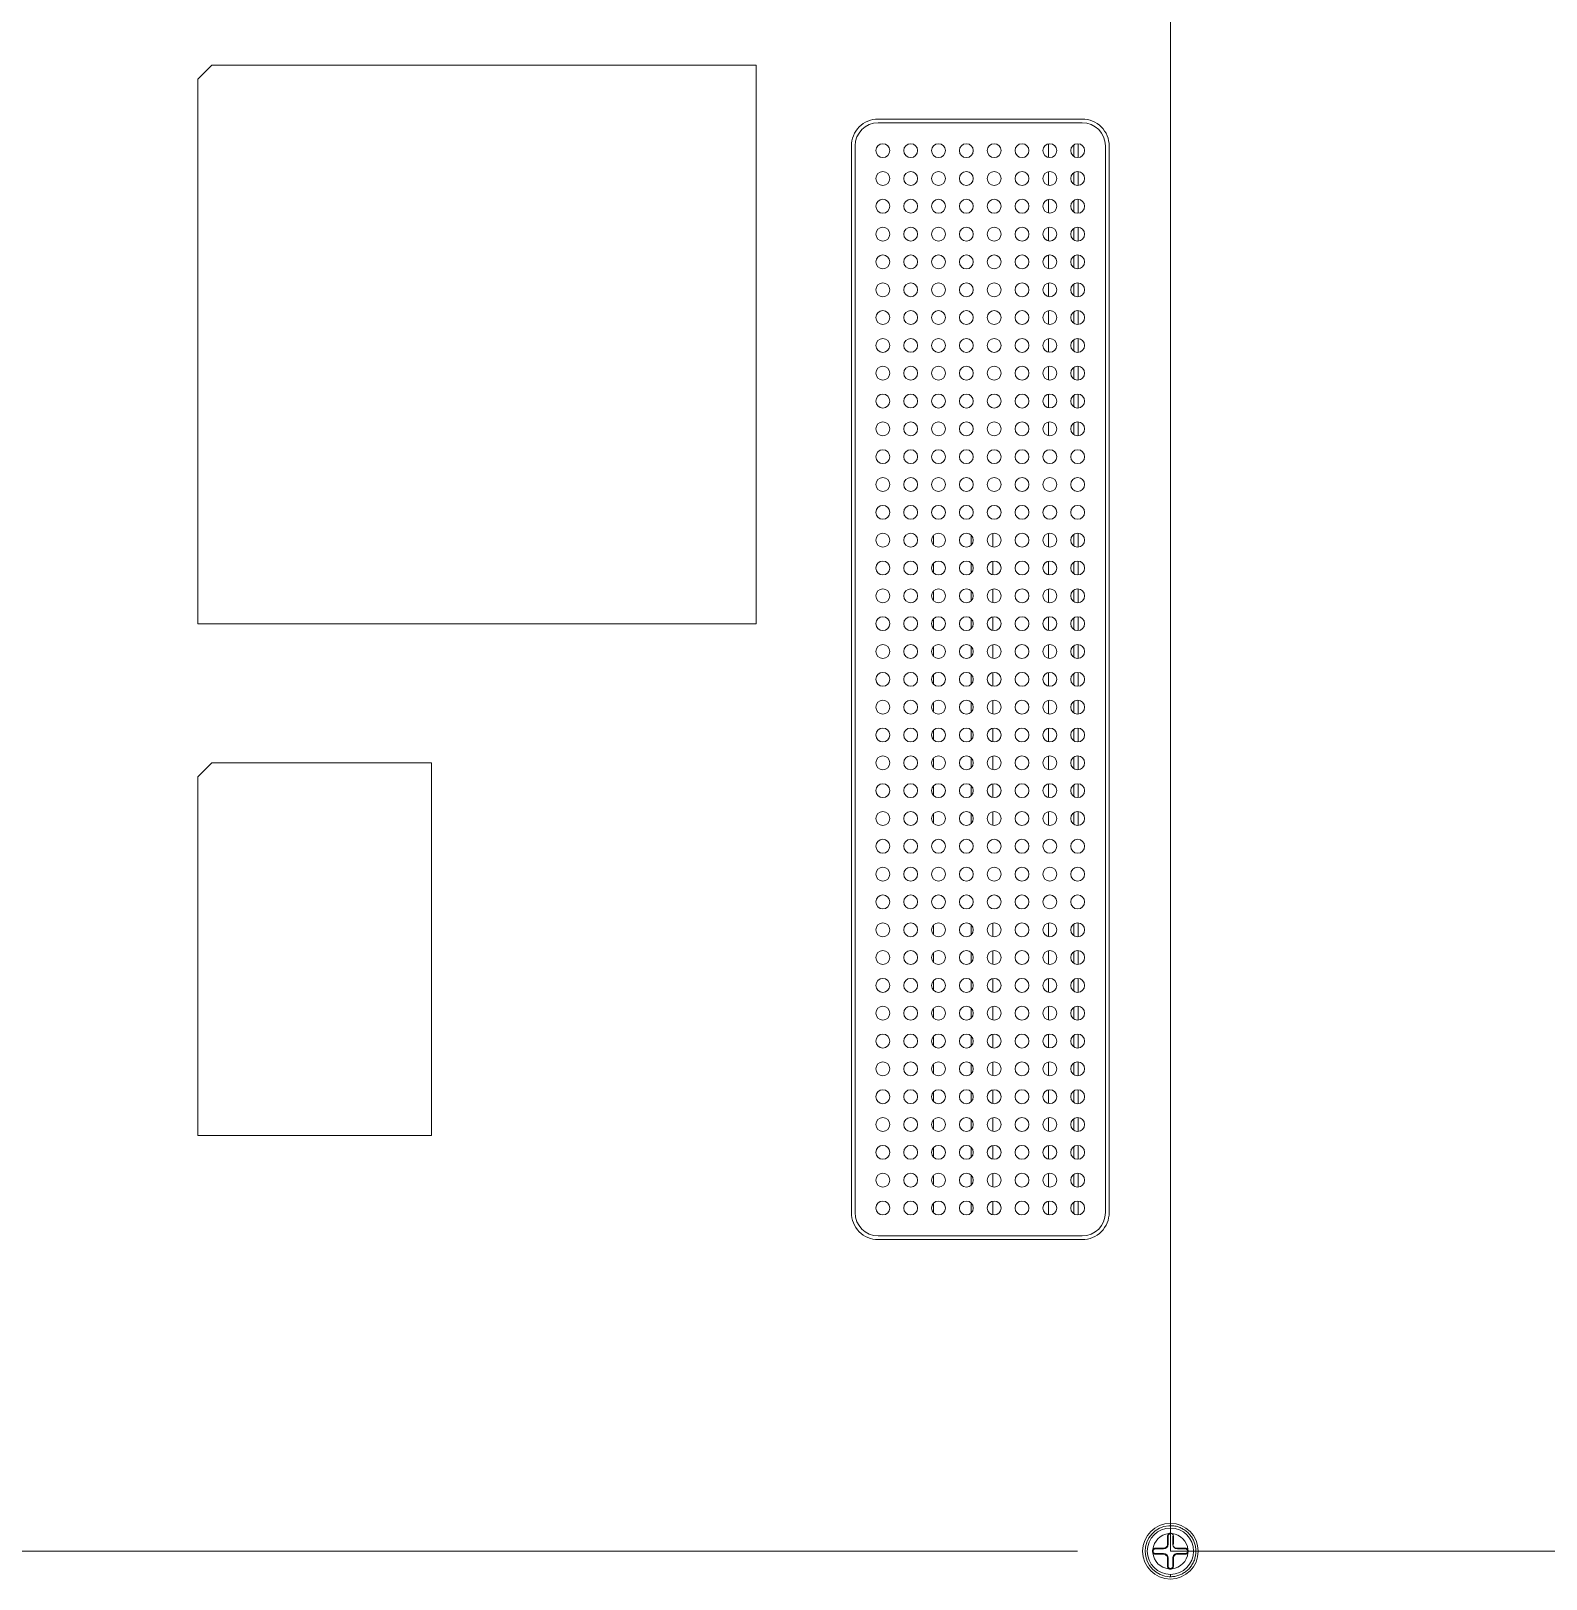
# Model space of a CAD drawing. Extents: x -382 to 1420, y -377 to 265.
# Drawn here: x -221.42 to -208.56, y -17.43 to -4.29 of the extents above; entities that cross this region are included whole.
import ezdxf

# ---------------------------------------------------------------- set-up
doc = ezdxf.new("R2010")
doc.units = 0
doc.header["$MEASUREMENT"] = 0
doc.layers.add('PDF_レイヤー 1', color=7, linetype='CONTINUOUS')

msp = doc.modelspace()

# ---------------------------------------------------------------- linework, layer by layer
at = {"layer": 'PDF_レイヤー 1', "lineweight": 0}
for points in [[(-188.1271, -1.44499), (-188.12543, -17.19165), (-211.74667, -17.19165)], [(-211.74666, -17.19167), (-211.74666, -1.44502), (-188.12709, -1.44502)], [(-215.26215, -4.57863), (-219.88368, -4.57863), (-220.00187, -4.69667)], [(-215.26211, -4.57863), (-215.26211, -9.31835)], [(-220.00181, -9.31833), (-220.00181, -4.69666)], [(-212.78091, -5.35913), (-212.78091, -5.24678)], [(-212.565, -5.35261), (-212.565, -5.25346)], [(-212.53096, -5.24467), (-212.53096, -5.36118)], [(-212.78091, -5.59531), (-212.78091, -5.48296)], [(-212.565, -5.5888), (-212.565, -5.48964)], [(-212.53096, -5.48085), (-212.53096, -5.59737)], [(-212.78091, -5.83157), (-212.78091, -5.71922)], [(-212.565, -5.82499), (-212.565, -5.72583)], [(-212.53096, -5.71711), (-212.53096, -5.83349)], [(-212.78091, -6.06776), (-212.78091, -5.95541)], [(-212.565, -6.06118), (-212.565, -5.96202)], [(-212.53096, -5.95328), (-212.53096, -6.06966)], [(-212.78091, -6.30393), (-212.78091, -6.19158)], [(-212.565, -6.29743), (-212.565, -6.19828)], [(-212.53096, -6.18947), (-212.53096, -6.30599)], [(-212.78091, -6.54012), (-212.78091, -6.42777)], [(-212.565, -6.53361), (-212.565, -6.43445)], [(-212.53096, -6.42566), (-212.53096, -6.54218)], [(-212.78091, -6.77631), (-212.78091, -6.66396)], [(-212.565, -6.76979), (-212.565, -6.67064)], [(-212.53096, -6.66185), (-212.53096, -6.77836)], [(-212.78091, -7.01256), (-212.78091, -6.90021)], [(-212.565, -7.00598), (-212.565, -6.90682)], [(-212.53096, -6.8981), (-212.53096, -7.01448)], [(-212.78091, -7.24875), (-212.78091, -7.1364)], [(-212.565, -7.24217), (-212.565, -7.14301)], [(-212.53096, -7.13428), (-212.53096, -7.25065)], [(-212.78091, -7.48492), (-212.78091, -7.37257)], [(-212.565, -7.47843), (-212.565, -7.37927)], [(-212.53096, -7.37046), (-212.53096, -7.48698)], [(-212.78091, -7.72111), (-212.78091, -7.60876)], [(-212.565, -7.71461), (-212.565, -7.61545)], [(-212.53096, -7.60665), (-212.53096, -7.72317)], [(-213.75792, -8.57201), (-213.75792, -8.64756)], [(-213.43894, -8.65053), (-213.43894, -8.56887)], [(-213.25518, -8.55465), (-213.25518, -8.66547)], [(-212.78091, -8.66593), (-212.78091, -8.55358)], [(-212.565, -8.65942), (-212.565, -8.56026)], [(-212.53096, -8.55146), (-212.53096, -8.66797)], [(-213.25518, -8.7903), (-213.25518, -8.90167)], [(-212.78091, -8.9021), (-212.78091, -8.78975)], [(-212.565, -8.89561), (-212.565, -8.79645)], [(-212.53096, -8.78764), (-212.53096, -8.90416)], [(-213.75792, -8.8082), (-213.75792, -8.88375)], [(-213.43894, -8.88672), (-213.43894, -8.8052)], [(-213.75792, -9.04438), (-213.75792, -9.11993)], [(-213.43894, -9.1229), (-213.43894, -9.04138)], [(-213.25518, -9.02647), (-213.25518, -9.13785)], [(-212.78091, -9.13836), (-212.78091, -9.02601)], [(-212.565, -9.13178), (-212.565, -9.03262)], [(-212.53096, -9.02383), (-212.53096, -9.14035)], [(-215.26211, -9.31833), (-220.00183, -9.31833)], [(-213.75792, -9.28056), (-213.75792, -9.35611)], [(-213.43894, -9.35916), (-213.43894, -9.2775)], [(-213.25518, -9.26266), (-213.25518, -9.37403)], [(-212.78091, -9.37455), (-212.78091, -9.2622)], [(-212.565, -9.36804), (-212.565, -9.26888)], [(-212.53096, -9.26009), (-212.53096, -9.37647)], [(-213.75792, -9.51681), (-213.75792, -9.59236)], [(-213.43894, -9.59533), (-213.43894, -9.51368)], [(-213.25518, -9.49884), (-213.25518, -9.61022)], [(-212.78091, -9.61074), (-212.78091, -9.49838)], [(-212.565, -9.60422), (-212.565, -9.50506)], [(-212.53096, -9.49627), (-212.53096, -9.61265)], [(-213.75792, -9.753), (-213.75792, -9.82855)], [(-213.43894, -9.83152), (-213.43894, -9.74986)], [(-213.25518, -9.73503), (-213.25518, -9.84641)], [(-212.78091, -9.84692), (-212.78091, -9.73457)], [(-212.565, -9.84041), (-212.565, -9.74125)], [(-212.53096, -9.73245), (-212.53096, -9.84896)], [(-213.43894, -10.06771), (-213.43894, -9.98605)], [(-213.25518, -9.97129), (-213.25518, -10.08267)], [(-212.78091, -10.08317), (-212.78091, -9.97068)], [(-212.565, -10.07667), (-212.565, -9.97737)], [(-212.53096, -9.9687), (-212.53096, -10.08508)], [(-213.75792, -9.98919), (-213.75792, -10.06474)], [(-213.75792, -10.22543), (-213.75792, -10.30098)], [(-213.43894, -10.30397), (-213.43894, -10.22231)], [(-213.25518, -10.20741), (-213.25518, -10.31892)], [(-212.78091, -10.31928), (-212.78091, -10.20693)], [(-212.565, -10.31278), (-212.565, -10.21363)], [(-212.53096, -10.20482), (-212.53096, -10.32134)], [(-218.01774, -10.49939), (-219.88368, -10.49939), (-220.00187, -10.61744)], [(-218.01781, -10.49939), (-218.01781, -13.66439), (-220.0018, -13.66439)], [(-213.75792, -10.46155), (-213.75792, -10.5371)], [(-213.43894, -10.54008), (-213.43894, -10.45856)], [(-213.25518, -10.44365), (-213.25518, -10.55503)], [(-212.78091, -10.55554), (-212.78091, -10.44319)], [(-212.565, -10.54903), (-212.565, -10.44987)], [(-212.53096, -10.44108), (-212.53096, -10.5576)], [(-220.00181, -13.66439), (-220.00181, -10.61744)], [(-213.75792, -10.69781), (-213.75792, -10.77336)], [(-213.43894, -10.77633), (-213.43894, -10.69467)], [(-213.25518, -10.67991), (-213.25518, -10.79128)], [(-212.78091, -10.7918), (-212.78091, -10.67931)], [(-212.565, -10.78515), (-212.565, -10.68599)], [(-212.53096, -10.6772), (-212.53096, -10.79371)], [(-213.75792, -10.93392), (-213.75792, -11.00947)], [(-213.43894, -11.01258), (-213.43894, -10.93092)], [(-213.25518, -10.91602), (-213.25518, -11.02754)], [(-212.78091, -11.02792), (-212.78091, -10.91556)], [(-212.565, -11.0214), (-212.565, -10.92224)], [(-212.53096, -10.91344), (-212.53096, -11.02996)], [(-213.75792, -11.8788), (-213.75792, -11.95435)], [(-213.43894, -11.95732), (-213.43894, -11.87566)], [(-213.25518, -11.8609), (-213.25518, -11.97228)], [(-212.78091, -11.97279), (-212.78091, -11.8603)], [(-212.565, -11.96614), (-212.565, -11.86698)], [(-212.53096, -11.85833), (-212.53096, -11.97471)], [(-213.75792, -12.11506), (-213.75792, -12.19047)], [(-213.43894, -12.19358), (-213.43894, -12.11192)], [(-213.25518, -12.09702), (-213.25518, -12.20853)], [(-212.78091, -12.20891), (-212.78091, -12.09656)], [(-212.565, -12.20239), (-212.565, -12.10324)], [(-212.53096, -12.09445), (-212.53096, -12.21096)], [(-213.75792, -12.35117), (-213.75792, -12.42672)], [(-213.43894, -12.42969), (-213.43894, -12.34803)], [(-213.25518, -12.33327), (-213.25518, -12.44465)], [(-212.78091, -12.44515), (-212.78091, -12.33266)], [(-212.565, -12.43865), (-212.565, -12.33935)], [(-212.53096, -12.33069), (-212.53096, -12.44707)], [(-213.75792, -12.58743), (-213.75792, -12.66298)], [(-213.43894, -12.66595), (-213.43894, -12.58429)], [(-213.25518, -12.56939), (-213.25518, -12.68091)], [(-212.78091, -12.68127), (-212.78091, -12.56892)], [(-212.565, -12.67477), (-212.565, -12.57561)], [(-212.53096, -12.56681), (-212.53096, -12.68332)], [(-213.75792, -12.82355), (-213.75792, -12.8991)], [(-213.43894, -12.90207), (-213.43894, -12.82055)], [(-213.25518, -12.80563), (-213.25518, -12.91701)], [(-212.78091, -12.91753), (-212.78091, -12.80517)], [(-212.565, -12.91101), (-212.565, -12.81185)], [(-212.53096, -12.80306), (-212.53096, -12.91958)], [(-213.75792, -13.05979), (-213.75792, -13.13534)], [(-213.43894, -13.13833), (-213.43894, -13.05667)], [(-213.25518, -13.04189), (-213.25518, -13.15327)], [(-212.78091, -13.15378), (-212.78091, -13.04129)], [(-212.565, -13.14713), (-212.565, -13.04797)], [(-212.53096, -13.03932), (-212.53096, -13.1557)], [(-213.75792, -13.29605), (-213.75792, -13.37146)], [(-213.43894, -13.37457), (-213.43894, -13.29291)], [(-213.25518, -13.27801), (-213.25518, -13.38953)], [(-212.78091, -13.3899), (-212.78091, -13.27755)], [(-212.565, -13.38339), (-212.565, -13.28423)], [(-212.53096, -13.27544), (-212.53096, -13.39196)], [(-213.75792, -13.53217), (-213.75792, -13.60771)], [(-213.43894, -13.61069), (-213.43894, -13.52903)], [(-213.25518, -13.51426), (-213.25518, -13.62564)], [(-212.78091, -13.62616), (-212.78091, -13.51367)], [(-212.565, -13.61964), (-212.565, -13.52035)], [(-212.53096, -13.51168), (-212.53096, -13.6282)], [(-213.75792, -13.76842), (-213.75792, -13.84397)], [(-213.43894, -13.84694), (-213.43894, -13.76528)], [(-213.25518, -13.75038), (-213.25518, -13.8619)], [(-212.78091, -13.86226), (-212.78091, -13.74991)], [(-212.565, -13.85576), (-212.565, -13.7566)], [(-212.53096, -13.7478), (-212.53096, -13.86432)], [(-213.75792, -14.00454), (-213.75792, -14.08009)], [(-213.43894, -14.08306), (-213.43894, -14.00154)], [(-213.25518, -13.98664), (-213.25518, -14.09802)], [(-212.78091, -14.09852), (-212.78091, -13.98617)], [(-212.565, -14.092), (-212.565, -13.99285)], [(-212.53096, -13.98406), (-212.53096, -14.10057)], [(-213.75792, -14.24078), (-213.75792, -14.31633)], [(-213.43894, -14.31932), (-213.43894, -14.23766)], [(-213.25518, -14.22288), (-213.25518, -14.33426)], [(-212.78091, -14.33477), (-212.78091, -14.22228)], [(-212.565, -14.32812), (-212.565, -14.22896)], [(-212.53096, -14.22031), (-212.53096, -14.33669)], [(-211.76632, -17.06375), (-211.77188, -17.06375)], [(-211.74991, -16.97519), (-211.75241, -16.97519)], [(-211.74828, -16.97519), (-211.74995, -16.97519)], [(-211.74666, -16.97519), (-211.74832, -16.97519)], [(-211.74341, -16.97519), (-211.7466, -16.97519)], [(-211.74205, -16.97519), (-211.74343, -16.97519)], [(-211.74082, -16.97519), (-211.74207, -16.97519)], [(-211.73024, -16.97573), (-211.7258, -16.97615), (-211.71663, -16.97726), (-211.70774, -16.97865), (-211.69872, -16.98046), (-211.68997, -16.98268), (-211.68122, -16.98518), (-211.67275, -16.98823), (-211.66428, -16.99143), (-211.65594, -16.99518), (-211.65178, -16.99698), (-211.64775, -16.99907), (-211.63983, -17.00337), (-211.63192, -17.00795), (-211.62428, -17.01309), (-211.61692, -17.01837), (-211.60984, -17.02393), (-211.60289, -17.0299), (-211.59609, -17.03601), (-211.5897, -17.0424), (-211.58664, -17.04573), (-211.58067, -17.05267), (-211.57776, -17.05601), (-211.5722, -17.06337), (-211.56706, -17.07087), (-211.56206, -17.07836), (-211.5597, -17.08239), (-211.55526, -17.09031), (-211.55123, -17.0985), (-211.54762, -17.1067), (-211.54415, -17.11517), (-211.54109, -17.12364), (-211.53845, -17.13239), (-211.53623, -17.14114), (-211.53429, -17.14989), (-211.53262, -17.15891), (-211.53137, -17.16808), (-211.53068, -17.17711), (-211.53026, -17.18627), (-211.53026, -17.19516), (-211.53054, -17.20433), (-211.53123, -17.21335), (-211.53234, -17.22224), (-211.53373, -17.23141), (-211.53568, -17.24029), (-211.5379, -17.24918), (-211.54054, -17.25779), (-211.54345, -17.26654), (-211.54679, -17.27487), (-211.5504, -17.28321), (-211.55442, -17.29126), (-211.55887, -17.29932), (-211.56359, -17.30723), (-211.56845, -17.31459), (-211.57387, -17.32209), (-211.57942, -17.32918), (-211.58539, -17.33612), (-211.5915, -17.34279), (-211.59803, -17.34904), (-211.60484, -17.35515), (-211.61164, -17.36098), (-211.619, -17.36653), (-211.6265, -17.37181), (-211.63428, -17.37667), (-211.64205, -17.38125), (-211.65011, -17.38542), (-211.65816, -17.38945), (-211.66664, -17.39278), (-211.67511, -17.39598), (-211.68386, -17.39889), (-211.69261, -17.40125), (-211.70149, -17.40334), (-211.71024, -17.40514), (-211.71941, -17.40653), (-211.72844, -17.40736), (-211.73746, -17.40792)], [(-212.53393, -17.19165), (-236.07657, -17.19165)], [(-211.72144, -17.31966), (-211.72144, -17.25078), (-211.72699, -17.25078), (-211.72699, -17.31966)], [(-211.72699, -17.31968), (-211.72144, -17.31968)], [(-211.74802, -17.40822), (-211.74663, -17.40822)], [(-211.74666, -17.38856), (-211.74666, -17.40828)]]:
    msp.add_lwpolyline(points, dxfattribs=at)
for points in [[(-212.26629, -14.3179, -0.41423358), (-212.4946, -14.54621), (-214.22671, -14.54627, -0.41423365), (-214.45503, -14.31796), (-214.45508, -5.26358, -0.41423358), (-214.22677, -5.03527), (-212.49456, -5.03527, -0.4144617), (-212.26636, -5.26358)], [(-212.29783, -5.26358, 0.41416728), (-212.4946, -5.06672), (-214.22681, -5.06672, 0.41390261), (-214.42356, -5.26358), (-214.42356, -14.31792, 0.41390261), (-214.22677, -14.51475), (-212.49456, -14.51475, 0.41390261), (-212.29783, -14.31796)], [(-211.74571, -17.03852), (-211.74585, -17.03852), (-211.74599, -17.03852), (-211.74613, -17.03852), (-211.74627, -17.03852), (-211.74641, -17.03852), (-211.74655, -17.03852), (-211.7466, -17.03856, 0.15192253), (-211.76049, -17.04273, 0.25394613), (-211.77188, -17.06377), (-211.77188, -17.13265), (-211.76632, -17.13265), (-211.76641, -17.06378, -1.00143568), (-211.72144, -17.06375, 0.25286911), (-211.73269, -17.04278, 0.13013063)]]:
    msp.add_lwpolyline(points, format="xyb", close=True, dxfattribs=at)
for points in [[(-211.75192, -17.4081), (-211.75371, -17.4081), (-211.75288, -17.4081, -0.94393772), (-211.76063, -16.9756)], [(-211.87455, -17.16641, 0.25603481), (-211.89552, -17.1778, -0.36112543), (-211.76049, -17.04273)], [(-211.68755, -17.1664, -0.41580959), (-211.72699, -17.13265), (-211.72144, -17.13264), (-211.72144, -17.06375), (-211.72699, -17.06375), (-211.72699, -17.13264, 0.41401903), (-211.68752, -17.17197), (-211.68752, -17.16641), (-211.61863, -17.16643), (-211.61864, -17.17198), (-211.68752, -17.17198)], [(-211.87453, -17.21687), (-211.80565, -17.21687), (-211.80565, -17.21131), (-211.87455, -17.21131), (-211.87455, -17.21687, -0.25464182), (-211.89557, -17.20562, 0.36131086), (-211.76045, -17.34061)], [(-211.7719, -17.13267, -0.41666667), (-211.80567, -17.16641), (-211.87455, -17.16641), (-211.87455, -17.17198), (-211.80567, -17.17198)], [(-211.76635, -17.13268, -0.41342756), (-211.80565, -17.17198), (-211.80565, -17.16643)], [(-211.80562, -17.21134, -0.41401903), (-211.76632, -17.25079), (-211.76632, -17.31968), (-211.77188, -17.31968), (-211.77188, -17.25078), (-211.76632, -17.25078)], [(-211.72696, -17.25075, -0.41461268), (-211.68752, -17.21131), (-211.68751, -17.21687), (-211.61863, -17.21687), (-211.61863, -17.21131), (-211.68751, -17.21131)], [(-211.77188, -17.31968, 0.25525259), (-211.76052, -17.34059, 0.1335735), (-211.7476, -17.34476), (-211.74746, -17.34476), (-211.74732, -17.34476), (-211.74718, -17.34476), (-211.74705, -17.34476), (-211.74691, -17.34476), (-211.74677, -17.34476), (-211.74663, -17.34476, 0.16500402), (-211.73269, -17.34055)]]:
    msp.add_lwpolyline(points, format="xyb", dxfattribs=at)
for centre, radius in [((-214.18728, -5.30293), 0.05897), ((-213.95107, -5.30284), 0.05888), ((-213.7149, -5.30293), 0.05897), ((-213.47869, -5.30296), 0.059), ((-213.24254, -5.30293), 0.05897), ((-213.00629, -5.30293), 0.05897), ((-212.77008, -5.30284), 0.05888), ((-212.53391, -5.30293), 0.05897), ((-214.18728, -5.53912), 0.05897), ((-213.95107, -5.53903), 0.05888), ((-213.7149, -5.53912), 0.05897), ((-213.47869, -5.53915), 0.059), ((-213.24254, -5.53912), 0.05897), ((-213.00629, -5.53912), 0.05897), ((-212.77008, -5.53903), 0.05888), ((-212.53391, -5.53912), 0.05897), ((-214.18728, -5.7753), 0.05897), ((-213.95107, -5.77522), 0.05888), ((-213.7149, -5.7753), 0.05897), ((-213.47869, -5.77533), 0.059), ((-213.24254, -5.7753), 0.05897), ((-213.00629, -5.7753), 0.05897), ((-212.77008, -5.77522), 0.05888), ((-212.53391, -5.7753), 0.05897), ((-214.18728, -6.01149), 0.05897), ((-213.95107, -6.0114), 0.05888), ((-213.7149, -6.01149), 0.05897), ((-213.47869, -6.01152), 0.059), ((-213.24254, -6.01149), 0.05897), ((-213.00629, -6.01149), 0.05897), ((-212.77008, -6.0114), 0.05888), ((-212.53391, -6.01149), 0.05897), ((-214.18728, -6.24774), 0.05897), ((-213.95107, -6.24765), 0.05888), ((-213.7149, -6.24774), 0.05897), ((-213.47869, -6.24776), 0.059), ((-213.24254, -6.24774), 0.05897), ((-213.00629, -6.24774), 0.05897), ((-212.77008, -6.24765), 0.05888), ((-212.53391, -6.24774), 0.05897), ((-214.18728, -6.48392), 0.05897), ((-213.95107, -6.48383), 0.05888), ((-213.7149, -6.48392), 0.05897), ((-213.47869, -6.48395), 0.059), ((-213.24254, -6.48392), 0.05897), ((-213.00629, -6.48392), 0.05897), ((-212.77008, -6.48383), 0.05888), ((-212.53391, -6.48392), 0.05897), ((-214.18728, -6.72011), 0.05897), ((-213.95107, -6.72002), 0.05888), ((-213.7149, -6.72011), 0.05897), ((-213.47869, -6.72014), 0.059), ((-213.24254, -6.72011), 0.05897), ((-213.00629, -6.72011), 0.05897), ((-212.77008, -6.72002), 0.05888), ((-212.53391, -6.72011), 0.05897), ((-214.18728, -6.9563), 0.05897), ((-213.95107, -6.95621), 0.05888), ((-213.7149, -6.9563), 0.05897), ((-213.47869, -6.95633), 0.059), ((-213.24254, -6.9563), 0.05897), ((-213.00629, -6.9563), 0.05897), ((-212.77008, -6.95621), 0.05888), ((-212.53391, -6.9563), 0.05897), ((-214.18728, -7.19248), 0.05897), ((-213.95107, -7.1924), 0.05888), ((-213.7149, -7.19248), 0.05897), ((-213.47869, -7.19251), 0.059), ((-213.24254, -7.19248), 0.05897), ((-213.00629, -7.19248), 0.05897), ((-212.77008, -7.1924), 0.05888), ((-212.53391, -7.19248), 0.05897), ((-214.18728, -7.42874), 0.05897), ((-213.95107, -7.42865), 0.05888), ((-213.7149, -7.42874), 0.05897), ((-213.47869, -7.42877), 0.059), ((-213.24254, -7.42874), 0.05897), ((-213.00629, -7.42874), 0.05897), ((-212.77008, -7.42865), 0.05888), ((-212.53391, -7.42874), 0.05897), ((-214.18728, -7.66491), 0.05897), ((-213.95107, -7.66483), 0.05888), ((-213.7149, -7.66491), 0.05897), ((-213.47869, -7.66494), 0.059), ((-213.24254, -7.66491), 0.05897), ((-213.00629, -7.66491), 0.05897), ((-212.77008, -7.66483), 0.05888), ((-212.53391, -7.66491), 0.05897), ((-214.18728, -7.9011), 0.05897), ((-213.95107, -7.90101), 0.05888), ((-213.7149, -7.9011), 0.05897), ((-213.47869, -7.90113), 0.059), ((-213.24254, -7.9011), 0.05897), ((-213.00629, -7.9011), 0.05897), ((-212.77008, -7.90101), 0.05888), ((-212.53391, -7.9011), 0.05897), ((-214.18728, -8.13729), 0.05897), ((-213.95107, -8.1372), 0.05888), ((-213.7149, -8.13729), 0.05897), ((-213.47869, -8.13732), 0.059), ((-213.24254, -8.13729), 0.05897), ((-213.00629, -8.13729), 0.05897), ((-212.77008, -8.1372), 0.05888), ((-212.53391, -8.13729), 0.05897), ((-214.18728, -8.37348), 0.05897), ((-213.95107, -8.37339), 0.05888), ((-213.7149, -8.37348), 0.05897), ((-213.47869, -8.37351), 0.059), ((-213.24254, -8.37348), 0.05897), ((-213.00629, -8.37348), 0.05897), ((-212.77008, -8.37339), 0.05888), ((-212.53391, -8.37348), 0.05897), ((-214.18728, -8.60973), 0.05897), ((-213.95107, -8.60965), 0.05888), ((-213.7149, -8.60973), 0.05897), ((-213.47869, -8.60976), 0.059), ((-213.24254, -8.60973), 0.05897), ((-213.00629, -8.60973), 0.05897), ((-212.77008, -8.60965), 0.05888), ((-212.53391, -8.60973), 0.05897), ((-214.18728, -8.84591), 0.05897), ((-213.95107, -8.84582), 0.05888), ((-213.7149, -8.84591), 0.05897), ((-213.47869, -8.84594), 0.059), ((-213.24254, -8.84591), 0.05897), ((-213.00629, -8.84591), 0.05897), ((-212.77008, -8.84582), 0.05888), ((-212.53391, -8.84591), 0.05897), ((-214.18728, -9.08209), 0.05897), ((-213.95107, -9.08201), 0.05888), ((-213.7149, -9.08209), 0.05897), ((-213.47869, -9.08212), 0.059), ((-213.24254, -9.08209), 0.05897), ((-213.00629, -9.08209), 0.05897), ((-212.77008, -9.08201), 0.05888), ((-212.53391, -9.08209), 0.05897), ((-214.18728, -9.31828), 0.05897), ((-213.95107, -9.31819), 0.05888), ((-213.7149, -9.31828), 0.05897), ((-213.47869, -9.31831), 0.059), ((-213.24254, -9.31828), 0.05897), ((-213.00629, -9.31828), 0.05897), ((-212.77008, -9.31819), 0.05888), ((-212.53391, -9.31828), 0.05897), ((-214.18737, -9.55456), 0.05906), ((-213.95116, -9.55447), 0.05897), ((-213.71499, -9.55456), 0.05906), ((-213.47878, -9.55459), 0.05909), ((-213.24263, -9.55456), 0.05906), ((-213.00638, -9.55456), 0.05906), ((-212.77017, -9.55447), 0.05897), ((-212.534, -9.55456), 0.05906), ((-214.18728, -9.79073), 0.05897), ((-213.95107, -9.79064), 0.05888), ((-213.7149, -9.79073), 0.05897), ((-213.47869, -9.79076), 0.059), ((-213.24254, -9.79073), 0.05897), ((-213.00629, -9.79073), 0.05897), ((-212.77008, -9.79064), 0.05888), ((-212.53391, -9.79073), 0.05897), ((-214.18737, -10.02693), 0.05906), ((-213.95116, -10.02684), 0.05897), ((-213.71499, -10.02693), 0.05906), ((-213.47878, -10.02696), 0.05909), ((-213.24263, -10.02693), 0.05906), ((-213.00638, -10.02693), 0.05906), ((-212.77017, -10.02684), 0.05897), ((-212.534, -10.02693), 0.05906), ((-214.18737, -10.26318), 0.05906), ((-213.95116, -10.26309), 0.05897), ((-213.71499, -10.26318), 0.05906), ((-213.47878, -10.26321), 0.05909), ((-213.24263, -10.26318), 0.05906), ((-213.00638, -10.26318), 0.05906), ((-212.77017, -10.26309), 0.05897), ((-212.534, -10.26318), 0.05906), ((-214.1874, -10.49932), 0.05909), ((-213.95119, -10.49923), 0.059), ((-213.71502, -10.49932), 0.05909), ((-213.47881, -10.49935), 0.05912), ((-213.24266, -10.49932), 0.05909), ((-213.00641, -10.49932), 0.05909), ((-212.7702, -10.49923), 0.059), ((-212.53403, -10.49932), 0.05909), ((-214.18737, -10.73555), 0.05906), ((-213.95116, -10.73546), 0.05897), ((-213.71499, -10.73555), 0.05906), ((-213.47878, -10.73558), 0.05909), ((-213.24263, -10.73555), 0.05906), ((-213.00638, -10.73555), 0.05906), ((-212.77017, -10.73546), 0.05897), ((-212.534, -10.73555), 0.05906), ((-214.1874, -10.9717), 0.05909), ((-213.95119, -10.97161), 0.059), ((-213.71502, -10.9717), 0.05909), ((-213.47881, -10.97173), 0.05912), ((-213.24266, -10.9717), 0.05909), ((-213.00641, -10.9717), 0.05909), ((-212.7702, -10.97161), 0.059), ((-212.53403, -10.9717), 0.05909), ((-214.18737, -11.20793), 0.05906), ((-213.95116, -11.20784), 0.05897), ((-213.71499, -11.20793), 0.05906), ((-213.47878, -11.20795), 0.05909), ((-213.24263, -11.20793), 0.05906), ((-213.00638, -11.20793), 0.05906), ((-212.77017, -11.20784), 0.05897), ((-212.534, -11.20793), 0.05906), ((-214.18737, -11.44417), 0.05906), ((-213.95116, -11.44408), 0.05897), ((-213.71499, -11.44417), 0.05906), ((-213.47878, -11.4442), 0.05909), ((-213.24263, -11.44417), 0.05906), ((-213.00638, -11.44417), 0.05906), ((-212.77017, -11.44408), 0.05897), ((-212.534, -11.44417), 0.05906), ((-214.1874, -11.68032), 0.05909), ((-213.95119, -11.68023), 0.059), ((-213.71502, -11.68032), 0.05909), ((-213.47881, -11.68035), 0.05912), ((-213.24266, -11.68032), 0.05909), ((-213.00641, -11.68032), 0.05909), ((-212.7702, -11.68023), 0.059), ((-212.53403, -11.68032), 0.05909), ((-214.18737, -11.91654), 0.05906), ((-213.95116, -11.91645), 0.05897), ((-213.71499, -11.91654), 0.05906), ((-213.47878, -11.91657), 0.05909), ((-213.24263, -11.91654), 0.05906), ((-213.00638, -11.91654), 0.05906), ((-212.77017, -11.91645), 0.05897), ((-212.534, -11.91654), 0.05906), ((-214.1874, -12.15269), 0.05909), ((-213.95119, -12.1526), 0.059), ((-213.71502, -12.15269), 0.05909), ((-213.47881, -12.15272), 0.05912), ((-213.24266, -12.15269), 0.05909), ((-213.00641, -12.15269), 0.05909), ((-212.7702, -12.1526), 0.059), ((-212.53403, -12.15269), 0.05909), ((-214.1874, -12.38893), 0.05909), ((-213.95119, -12.38884), 0.059), ((-213.71502, -12.38893), 0.05909), ((-213.47881, -12.38896), 0.05912), ((-213.24266, -12.38893), 0.05909), ((-213.00641, -12.38893), 0.05909), ((-212.7702, -12.38884), 0.059), ((-212.53403, -12.38893), 0.05909), ((-214.18737, -12.62516), 0.05906), ((-213.95116, -12.62507), 0.05897), ((-213.71499, -12.62516), 0.05906), ((-213.47878, -12.62519), 0.05909), ((-213.24263, -12.62516), 0.05906), ((-213.00638, -12.62516), 0.05906), ((-212.77017, -12.62507), 0.05897), ((-212.534, -12.62516), 0.05906), ((-214.1874, -12.86131), 0.05909), ((-213.95119, -12.86122), 0.059), ((-213.71502, -12.86131), 0.05909), ((-213.47881, -12.86134), 0.05912), ((-213.24266, -12.86131), 0.05909), ((-213.00641, -12.86131), 0.05909), ((-212.7702, -12.86122), 0.059), ((-212.53403, -12.86131), 0.05909), ((-214.18737, -13.09754), 0.05906), ((-213.95116, -13.09745), 0.05897), ((-213.71499, -13.09754), 0.05906), ((-213.47878, -13.09756), 0.05909), ((-213.24263, -13.09754), 0.05906), ((-213.00638, -13.09754), 0.05906), ((-212.77017, -13.09745), 0.05897), ((-212.534, -13.09754), 0.05906), ((-214.1874, -13.33368), 0.05909), ((-213.95119, -13.33359), 0.059), ((-213.71502, -13.33368), 0.05909), ((-213.47881, -13.33371), 0.05912), ((-213.24266, -13.33368), 0.05909), ((-213.00641, -13.33368), 0.05909), ((-212.7702, -13.33359), 0.059), ((-212.53403, -13.33368), 0.05909), ((-214.1874, -13.56994), 0.05909), ((-213.95119, -13.56985), 0.059), ((-213.71502, -13.56994), 0.05909), ((-213.47881, -13.56997), 0.05912), ((-213.24266, -13.56994), 0.05909), ((-213.00641, -13.56994), 0.05909), ((-212.7702, -13.56985), 0.059), ((-212.53403, -13.56994), 0.05909), ((-214.18737, -13.80615), 0.05906), ((-213.95116, -13.80606), 0.05897), ((-213.71499, -13.80615), 0.05906), ((-213.47878, -13.80618), 0.05909), ((-213.24263, -13.80615), 0.05906), ((-213.00638, -13.80615), 0.05906), ((-212.77017, -13.80606), 0.05897), ((-212.534, -13.80615), 0.05906), ((-214.1874, -14.0423), 0.05909), ((-213.95119, -14.04221), 0.059), ((-213.71502, -14.0423), 0.05909), ((-213.47881, -14.04233), 0.05912), ((-213.24266, -14.0423), 0.05909), ((-213.00641, -14.0423), 0.05909), ((-212.7702, -14.04221), 0.059), ((-212.53403, -14.0423), 0.05909), ((-214.18737, -14.27853), 0.05906), ((-213.95116, -14.27844), 0.05897), ((-213.71499, -14.27853), 0.05906), ((-213.47878, -14.27856), 0.05909), ((-213.24263, -14.27853), 0.05906), ((-213.00638, -14.27853), 0.05906), ((-212.77017, -14.27844), 0.05897), ((-212.534, -14.27853), 0.05906), ((-211.74659, -17.19174), 0.23619), ((-211.74667, -17.19166), 0.1968)]:
    msp.add_circle(centre, radius, dxfattribs=at)
for centre, radius, start, end in [((-211.74664, -17.19157), 0.14953, 5.278944, 84.66214), ((-211.87418, -17.19173), 0.0255, 147.008154, 212.991847), ((-211.87465, -17.1916), 0.01962, 89.702982, 270.383839), ((-211.74646, -17.19179), 0.1494, 275.289571, 354.710429), ((-211.61867, -17.19166), 0.01971, 269.960727, 90.039273), ((-211.61848, -17.19223), 0.02464, 269.654421, 327.083672), ((-211.61868, -17.19137), 0.02495, 32.923989, 89.748096), ((-211.61906, -17.1917), 0.02544, 326.917132, 33.082868), ((-211.8056, -17.25062), 0.03372, 359.72633, 90.03837), ((-211.74661, -17.31969), 0.01971, 179.960727, 0.125126), ((-211.74659, -17.31959), 0.02515, 303.558467, 359.703441), ((-211.68757, -17.25071), 0.03384, 89.927106, 180.072894)]:
    msp.add_arc(centre, radius, start, end, dxfattribs=at)
for points in [[(-211.75439, -16.97533), (-211.75648, -16.97533), (-211.75856, -16.97547), (-211.76064, -16.97561)], [(-211.75235, -16.97519), (-211.75318, -16.97519), (-211.75374, -16.97533), (-211.75443, -16.97533)], [(-211.73675, -16.97533), (-211.73814, -16.97533), (-211.73953, -16.97533), (-211.74078, -16.97519)], [(-211.73499, -16.97546), (-211.73569, -16.97546), (-211.73624, -16.97546), (-211.7368, -16.97532)], [(-211.73269, -16.9756), (-211.73352, -16.9756), (-211.73435, -16.97546), (-211.73505, -16.97546)], [(-211.73024, -16.97573), (-211.73107, -16.97573), (-211.73191, -16.97573), (-211.73274, -16.9756)], [(-211.75792, -17.40782), (-211.75723, -17.40796), (-211.75653, -17.40796), (-211.75584, -17.40796)], [(-211.75588, -17.40796), (-211.75504, -17.40796), (-211.75435, -17.4081), (-211.75366, -17.4081)], [(-211.75195, -17.4081), (-211.75056, -17.4081), (-211.74931, -17.4081), (-211.74806, -17.40824)], [(-211.74666, -17.40822), (-211.74555, -17.40822), (-211.74457, -17.40822), (-211.7436, -17.40809)], [(-211.74353, -17.4081), (-211.74145, -17.4081), (-211.7395, -17.4081), (-211.73742, -17.40796)]]:
    msp.add_open_spline(points, degree=3, dxfattribs=at)

doc.saveas('drawing.dxf')
